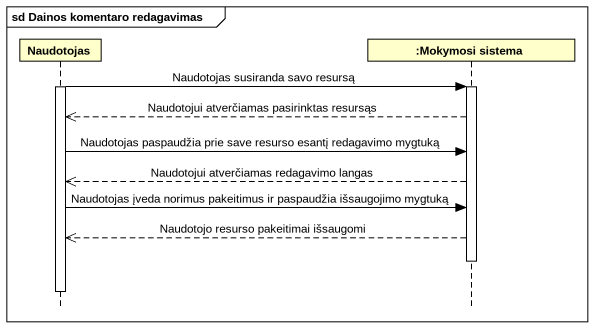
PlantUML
@startuml
mainframe sd Dainos komentaro redagavimas
hide footbox
participant Naudotojas
participant ":Mokymosi sistema" as Mokymosi_sistema

activate Naudotojas
Naudotojas -> Mokymosi_sistema : Naudotojas susiranda savo resursą
activate Mokymosi_sistema
Mokymosi_sistema -->> Naudotojas : Naudotojui atverčiamas pasirinktas resursąs
Naudotojas -> Mokymosi_sistema : Naudotojas paspaudžia prie save resurso esantį redagavimo mygtuką
Mokymosi_sistema -->> Naudotojas : Naudotojui atverčiamas redagavimo langas
Naudotojas -> Mokymosi_sistema : Naudotojas įveda norimus pakeitimus ir paspaudžia išsaugojimo mygtuką
Mokymosi_sistema -->> Naudotojas : Naudotojo resurso pakeitimai išsaugomi
deactivate Mokymosi_sistema
deactivate Naudotojas
@enduml
